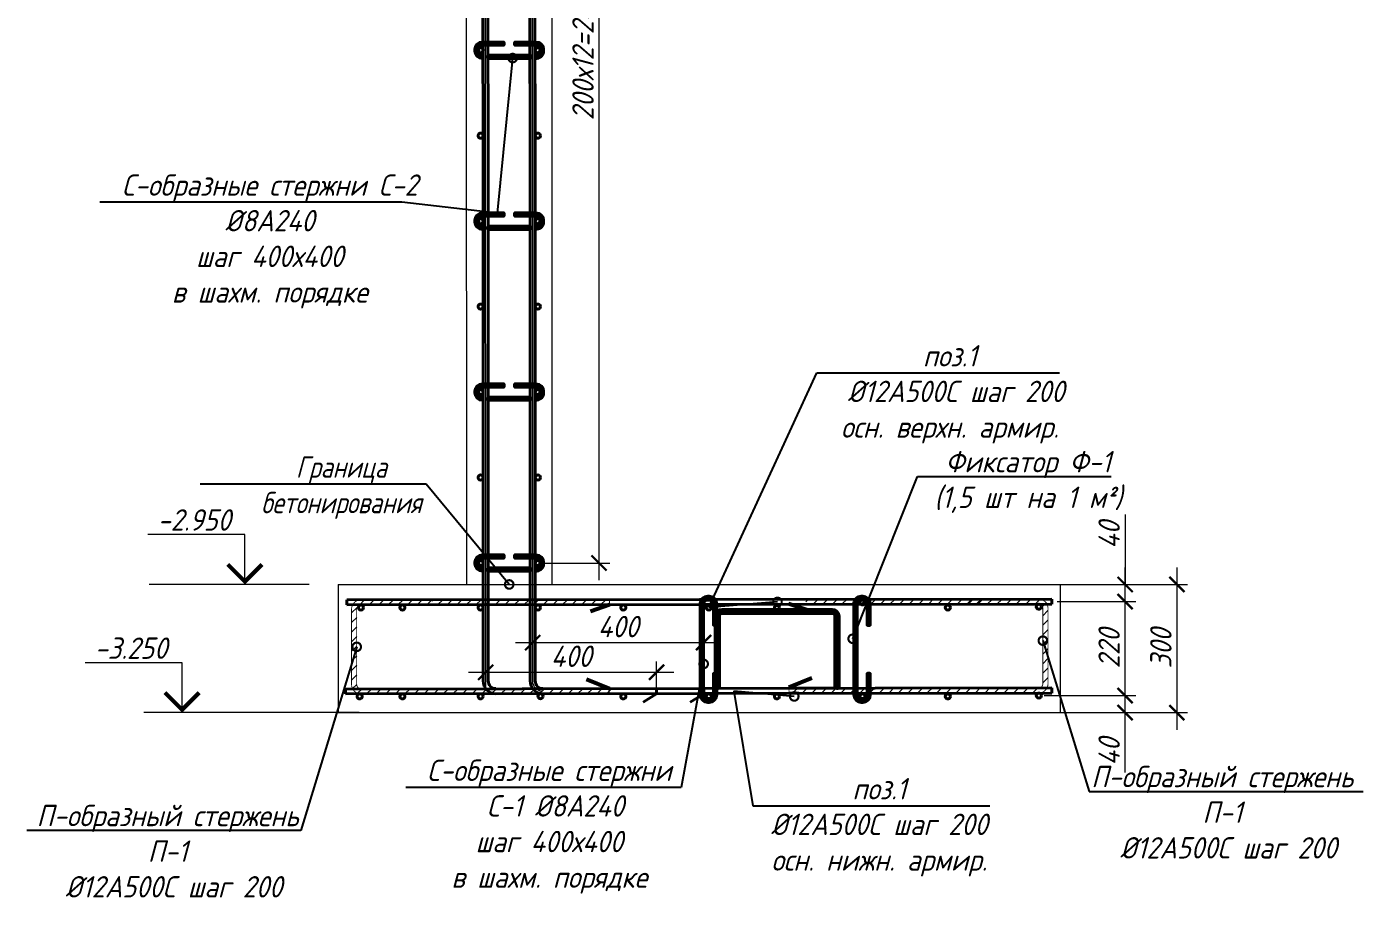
# Model space of a CAD drawing. Header units: millimetres. Extents: x 504091 to 2165846, y 135022 to 442887.
# Drawn here: x 1401848 to 1404975, y 226946 to 228999 of the extents above; entities that cross this region are included whole.
import ezdxf
from ezdxf import colors
from ezdxf.entities.mleader import LeaderData, LeaderLine
from ezdxf.math import Vec2, Vec3

# ---------------------------------------------------------------- set-up
doc = ezdxf.new("R2010")
doc.units = ezdxf.units.MM
doc.layers.get('Defpoints').update_dxf_attribs({"color": 255})
doc.layers.add('!Defpoints', color=255, linetype='Continuous', lineweight=5, plot=False)
for name, color, linetype, lineweight in [('Арматура 12', 26, 'Continuous', 50), ('К_Арматура 8', 134, 'Continuous', 50), ('КР_Арматура 12', 174, 'Continuous', 40), ('Монолит тонкий', 204, 'Continuous', 9), ('ОПАЛУБКА', 32, 'Continuous', 30), ('Размер', 7, 'Continuous', 13), ('размеры', 7, 'Continuous', 9), ('Размеры КР', 164, 'Continuous', 9)]:
    doc.layers.add(name, color=color, linetype=linetype, lineweight=lineweight)
doc.styles.add('GOST 2.304_new', font='isocpeur.ttf', dxfattribs={"width": 0.9, "oblique": 15})
doc.linetypes.add('зигзаг', pattern='A,0.00254,-5.08,[131,ltypeshp.shx,S=5.08,R=0,X=-5.08,Y=0],-10.16,[131,ltypeshp.shx,S=5.08,R=180,X=5.08,Y=0],-5.08', length=20.32254)
doc.dimstyles.new('SPDS 1_20', dxfattribs={"dimscale": 20, "dimtxt": 2.5, "dimasz": 1.77, "dimexe": 1.25, "dimexo": 0.625, "dimtad": 1, "dimdec": 0, "dimrnd": 0.001, "dimtxsty": 'GOST 2.304_new', "dimblk": 'ARCHTICK', "dimcen": 2.5, "dimdle": 2, "dimclrt": 256, "dimadec": 0, "dimazin": 2, "dimtfac": 0.75, "dimtdec": 0, "dimtmove": 1, "dimatfit": 3, "dimfxl": 0, "dimtolj": 1, "dimlwd": 9, "dimlwe": 9, "dimarcsym": 0})

# ---------------------------------------------------------------- blocks, each defined once
blk = doc.blocks.new('_DotSmall')
at = {"color": 0, "linetype": 'ByBlock', "lineweight": 35, "const_width": 0.5}
blk.add_lwpolyline([(-0.0625, 0, 1), (0.0625, 0, 1)], format="xyb", close=True, dxfattribs=at)
blk = doc.blocks.new('_ArchTick')
at = {"color": 0, "linetype": 'ByBlock', "const_width": 0.15}
blk.add_lwpolyline([(-0.5, -0.5), (0.5, 0.5)], dxfattribs=at)
blk = doc.blocks.new('*D3923')
at = {"layer": 'Defpoints', "color": 0, "lineweight": 20, "transparency": 16777216}
for p in [(1402921.6, 227487.2), (1403321.6, 227488.7), (1403321.6, 227435.1)]:
    blk.add_point(p, dxfattribs=at)
at = {"layer": 'Размеры КР', "color": 0, "lineweight": 9, "transparency": 16777216}
for p, q in [((1402921.6, 227499.7), (1402921.6, 227513.7)), ((1403321.6, 227447.6), (1403321.6, 227513.7)), ((1402881.6, 227488.7), (1403361.6, 227488.7))]:
    blk.add_line(p, q, dxfattribs=at)
at = {"layer": 'Размеры КР', "color": 0, "lineweight": 9, "transparency": 16777216, "xscale": 35.4, "yscale": 35.4, "zscale": 35.4, "rotation": 180}
blk.add_blockref('_ArchTick', (1402921.6, 227488.7), dxfattribs=at)
at = {"layer": 'Размеры КР', "color": 0, "lineweight": 9, "transparency": 16777216, "xscale": 35.4, "yscale": 35.4, "zscale": 35.4}
blk.add_blockref('_ArchTick', (1403321.6, 227488.7), dxfattribs=at)
at = {"layer": 'Размеры КР', "lineweight": 20, "transparency": 16777216, "insert": (1403121.6, 227526.2), "char_height": 50, "attachment_point": 5, "style": 'GOST 2.304_new'}
blk.add_mtext('\\A1;400', dxfattribs=at)
blk = doc.blocks.new('*D3924')
at = {"layer": 'Defpoints', "color": 0, "lineweight": 20, "transparency": 16777216}
for p in [(1403031.6, 227536.4), (1403431.6, 227558.1), (1403431.6, 227444.3)]:
    blk.add_point(p, dxfattribs=at)
at = {"layer": 'Размеры КР', "color": 0, "lineweight": 9, "transparency": 16777216}
for p, q in [((1403031.6, 227548.9), (1403031.6, 227583.1)), ((1403431.6, 227456.8), (1403431.6, 227583.1)), ((1402991.6, 227558.1), (1403471.6, 227558.1))]:
    blk.add_line(p, q, dxfattribs=at)
at = {"layer": 'Размеры КР', "color": 0, "lineweight": 9, "transparency": 16777216, "xscale": 35.4, "yscale": 35.4, "zscale": 35.4, "rotation": 180}
blk.add_blockref('_ArchTick', (1403031.6, 227558.1), dxfattribs=at)
at = {"layer": 'Размеры КР', "color": 0, "lineweight": 9, "transparency": 16777216, "xscale": 35.4, "yscale": 35.4, "zscale": 35.4}
blk.add_blockref('_ArchTick', (1403431.6, 227558.1), dxfattribs=at)
at = {"layer": 'Размеры КР', "lineweight": 20, "transparency": 16777216, "insert": (1403231.6, 227595.6), "char_height": 50, "attachment_point": 5, "style": 'GOST 2.304_new'}
blk.add_mtext('\\A1;400', dxfattribs=at)
blk = doc.blocks.new('A$C433aea4c')
at = {"layer": 'К_Арматура 8', "ltscale": 40}
for p, q in [((98.2, 40.5), (356.2, 40.5)), ((98.2, 32.5), (356.2, 32.5)), ((83.2, 25.5), (83.2, -139.5)), ((91.2, 25.5), (91.2, -139.5)), ((363.2, 25.5), (363.2, -139.5)), ((371.2, 25.5), (371.2, -139.5))]:
    blk.add_line(p, q, dxfattribs=at)
blk.add_circle((87.2, -139.5), 4, dxfattribs=at)
for centre, radius, start, end in [((98.2, 25.5), 15, 90, 180), ((98.2, 25.5), 7, 90, 180), ((356.2, 25.5), 15, 0, 90), ((356.2, 25.5), 7, 0, 90), ((367.2, -139.5), 4, 180, 0)]:
    blk.add_arc(centre, radius, start, end, dxfattribs=at)
blk = doc.blocks.new('*D3925')
at = {"layer": 'Defpoints', "color": 0, "lineweight": 20, "transparency": 16777216}
for p in [(1403043, 230144.3), (1403186.8, 230144.3), (1403043.6, 227744.3)]:
    blk.add_point(p, dxfattribs=at)
at = {"layer": 'Размеры КР', "color": 0, "lineweight": 9, "transparency": 16777216}
for p, q in [((1403186.8, 227704.3), (1403186.8, 230184.3)), ((1403055.5, 230144.3), (1403211.8, 230144.3)), ((1403056.1, 227744.3), (1403211.8, 227744.3))]:
    blk.add_line(p, q, dxfattribs=at)
at = {"layer": 'Размеры КР', "color": 0, "lineweight": 9, "transparency": 16777216, "xscale": 35.4, "yscale": 35.4, "zscale": 35.4}
for p, rotation in [((1403186.8, 230144.3), 90), ((1403186.8, 227744.3), 270)]:
    blk.add_blockref('_ArchTick', p, dxfattribs=dict(at, rotation=rotation))
at = {"layer": 'Размеры КР', "lineweight": 20, "transparency": 16777216, "insert": (1403149.3, 228944.3), "char_height": 50, "attachment_point": 5, "rotation": 90, "style": 'GOST 2.304_new'}
blk.add_mtext('\\A1;200х12=2400', dxfattribs=at)
blk = doc.blocks.new('*D3932')
at = {"layer": 'Defpoints', "color": 0, "lineweight": 20, "transparency": 16777216}
for p in [(1404216, 227434.1), (1404417.9, 227434.1), (1404264.1, 227394.2)]:
    blk.add_point(p, dxfattribs=at)
at = {"layer": 'Размеры КР', "color": 0, "lineweight": 9, "transparency": 16777216}
for p, q in [((1404417.9, 227354.2), (1404417.9, 227474.1)), ((1404228.5, 227434.1), (1404442.9, 227434.1)), ((1404276.6, 227394.2), (1404442.9, 227394.2)), ((1404417.9, 227254.1), (1404417.9, 227394.2))]:
    blk.add_line(p, q, dxfattribs=at)
at = {"layer": 'Размеры КР', "color": 0, "lineweight": 9, "transparency": 16777216, "xscale": 35.4, "yscale": 35.4, "zscale": 35.4}
for p, rotation in [((1404417.9, 227434.1), 90), ((1404417.9, 227394.2), 270)]:
    blk.add_blockref('_ArchTick', p, dxfattribs=dict(at, rotation=rotation))
at = {"layer": 'Размеры КР', "lineweight": 20, "transparency": 16777216, "insert": (1404380.4, 227302.5), "char_height": 50, "attachment_point": 5, "rotation": 90, "style": 'GOST 2.304_new'}
blk.add_mtext('\\A1;40', dxfattribs=at)
blk = doc.blocks.new('*D3933')
at = {"layer": 'Defpoints', "color": 0, "lineweight": 20, "transparency": 16777216}
for p in [(1404246, 227654.1), (1404417.9, 227654.1), (1404216, 227434.1)]:
    blk.add_point(p, dxfattribs=at)
at = {"layer": 'Размеры КР', "color": 0, "lineweight": 9, "transparency": 16777216}
for p, q in [((1404417.9, 227394.1), (1404417.9, 227694.1)), ((1404258.5, 227654.1), (1404442.9, 227654.1)), ((1404228.5, 227434.1), (1404442.9, 227434.1))]:
    blk.add_line(p, q, dxfattribs=at)
at = {"layer": 'Размеры КР', "color": 0, "lineweight": 9, "transparency": 16777216, "xscale": 35.4, "yscale": 35.4, "zscale": 35.4}
for p, rotation in [((1404417.9, 227654.1), 90), ((1404417.9, 227434.1), 270)]:
    blk.add_blockref('_ArchTick', p, dxfattribs=dict(at, rotation=rotation))
at = {"layer": 'Размеры КР', "lineweight": 20, "transparency": 16777216, "insert": (1404380.4, 227544.1), "char_height": 50, "attachment_point": 5, "rotation": 90, "style": 'GOST 2.304_new'}
blk.add_mtext('\\A1;220', dxfattribs=at)
blk = doc.blocks.new('*D3934')
at = {"layer": 'Defpoints', "color": 0, "lineweight": 20, "transparency": 16777216}
for p in [(1404246, 227694.2), (1404417.9, 227694.2), (1404246, 227654.1)]:
    blk.add_point(p, dxfattribs=at)
at = {"layer": 'Размеры КР', "color": 0, "lineweight": 9, "transparency": 16777216}
for p, q in [((1404417.9, 227858.1), (1404417.9, 227694.2)), ((1404417.9, 227614.1), (1404417.9, 227734.2)), ((1404258.5, 227694.2), (1404442.9, 227694.2)), ((1404258.5, 227654.1), (1404442.9, 227654.1))]:
    blk.add_line(p, q, dxfattribs=at)
at = {"layer": 'Размеры КР', "color": 0, "lineweight": 9, "transparency": 16777216, "xscale": 35.4, "yscale": 35.4, "zscale": 35.4}
for p, rotation in [((1404417.9, 227694.2), 90), ((1404417.9, 227654.1), 270)]:
    blk.add_blockref('_ArchTick', p, dxfattribs=dict(at, rotation=rotation))
at = {"layer": 'Размеры КР', "lineweight": 20, "transparency": 16777216, "insert": (1404380.4, 227809.6), "char_height": 50, "attachment_point": 5, "rotation": 90, "style": 'GOST 2.304_new'}
blk.add_mtext('\\A1;40', dxfattribs=at)
blk = doc.blocks.new('*D3935')
at = {"layer": 'Defpoints', "color": 0, "lineweight": 20, "transparency": 16777216}
for p in [(1404246, 227694.2), (1404246, 227394.2), (1404539, 227394.2)]:
    blk.add_point(p, dxfattribs=at)
at = {"layer": 'Размеры КР', "color": 0, "lineweight": 9, "transparency": 16777216}
for p, q in [((1404539, 227734.2), (1404539, 227354.2)), ((1404258.5, 227694.2), (1404564, 227694.2)), ((1404258.5, 227394.2), (1404564, 227394.2))]:
    blk.add_line(p, q, dxfattribs=at)
at = {"layer": 'Размеры КР', "color": 0, "lineweight": 9, "transparency": 16777216, "xscale": 35.4, "yscale": 35.4, "zscale": 35.4}
for p, rotation in [((1404539, 227694.2), 90), ((1404539, 227394.2), 270)]:
    blk.add_blockref('_ArchTick', p, dxfattribs=dict(at, rotation=rotation))
at = {"layer": 'Размеры КР', "lineweight": 20, "transparency": 16777216, "insert": (1404501.5, 227544.2), "char_height": 50, "attachment_point": 5, "rotation": 90, "style": 'GOST 2.304_new'}
blk.add_mtext('\\A1;300', dxfattribs=at)

msp = doc.modelspace()

# ---------------------------------------------------------------- hatches: boundary and pattern name
at = {"layer": 'Размер', "lineweight": 13, "transparency": 33554687}
h = msp.add_hatch(dxfattribs=at)
h.set_pattern_fill('ANSI31', color=256, scale=5)
h.set_pattern_definition([(45, (355648.216, 19693.42), (-11.22532015, 11.22532015), [])])
edge = h.paths.add_edge_path()
edge.add_line((1402801.0869, 227658.1698), (1402629.6225, 227658.1698))
edge.add_arc((1402629.6225, 227636.2698), 21.9, 450, 540)
edge.add_line((1402607.7225, 227636.2698), (1402607.7225, 227460.0698))
edge.add_arc((1402629.6225, 227460.0698), 21.9, 540, 630)
edge.add_line((1402629.6225, 227438.1698), (1403213.8246, 227438.1698))
edge.add_line((1403213.8246, 227438.1698), (1403213.8246, 227450.1698))
edge.add_line((1403213.8246, 227450.1698), (1402629.6225, 227450.1698))
edge.add_arc((1402629.6225, 227460.0698), 9.9, 180, 270, ccw=False)
edge.add_line((1402619.7225, 227460.0698), (1402619.7225, 227636.2698))
edge.add_arc((1402629.6225, 227636.2698), 9.9, 90, 180, ccw=False)
edge.add_line((1402629.6225, 227646.1698), (1402798.0094, 227646.1698))
edge.add_line((1402798.0094, 227646.1698), (1402801.0869, 227658.1698))
h = msp.add_hatch(dxfattribs=at)
h.set_pattern_fill('ANSI31', color=256, scale=5)
h.set_pattern_definition([(45, (355651.216, 19693.42), (-11.22532015, 11.22532015), [])])
edge = h.paths.add_edge_path()
edge.add_line((1402790.8841, 227646.1698), (1403211.6077, 227646.1698))
edge.add_line((1403211.6077, 227646.1698), (1403211.6077, 227658.1698))
edge.add_line((1403211.6077, 227658.1698), (1402797.1222, 227658.1698))
h = msp.add_hatch(dxfattribs=at)
h.set_pattern_fill('ANSI31', color=256, scale=5)
h.set_pattern_definition([(45, (355570.022, 19697.209), (-11.22532015, 11.22532015), [])])
edge = h.paths.add_edge_path()
edge.add_line((1404237.346, 227640.0584), (1404237.346, 227463.8584))
edge.add_arc((1404212.6766, 227465.0055), 24.6961, 276.4386726, 357.3376663, ccw=False)
edge.add_line((1404215.446, 227440.4652), (1403631.249, 227441.9583))
edge.add_line((1403631.249, 227441.9583), (1403631.2439, 227452.9584))
edge.add_line((1403631.2439, 227452.9584), (1404215.446, 227452.9584))
edge.add_arc((1404213.5147, 227464.6583), 11.8583, 279.3730654, 356.1319054)
edge.add_line((1404225.346, 227463.8584), (1404225.346, 227640.0584))
edge.add_arc((1404217.9934, 227641.1136), 7.4279, 351.8330302, 470.0749682)
edge.add_line((1404215.4438, 227648.0901), (1404047.0569, 227648.0901))
edge.add_line((1404047.0569, 227648.0901), (1404043.9816, 227660.0919))
edge.add_line((1404043.9816, 227660.0919), (1404215.446, 227660.0919))
edge.add_arc((1404218.3231, 227641.2501), 19.0602, -3.5846951, 98.6817586, ccw=False)
h = msp.add_hatch(dxfattribs=at)
h.set_pattern_fill('ANSI31', color=256, scale=5)
h.set_pattern_definition([(45, (355610.573, 19695.964), (-11.22532015, 11.22532015), [])])
edge = h.paths.add_edge_path()
edge.add_line((1404091.7352, 227648.7137), (1403671.0116, 227648.7137))
edge.add_line((1403671.0116, 227648.7137), (1403671.0311, 227659.4234))
edge.add_line((1403671.0311, 227659.4234), (1404085.4971, 227660.7137))

# ---------------------------------------------------------------- linework, layer by layer
at = {"layer": '!Defpoints', "lineweight": 15, "ltscale": 100}
msp.add_line((1402921.6309, 227448.3169), (1402920.7458, 230264.1565), dxfattribs=at)
msp.add_lwpolyline([(1403055.6309, 227444.3349, -0.414213562), (1403031.6309, 227468.3349), (1403030.7465, 230264.1565)], format="xyb", dxfattribs=at)
at = {"layer": 'Арматура 12', "lineweight": 53, "ltscale": 20}
for p, q in [((1403211.178, 227646.8215), (1403166.7897, 227631.0784)), ((1403630.4608, 227649.9584), (1403674.8491, 227634.8247)), ((1403210.9776, 227450.1088), (1403157.2682, 227471.5107)), ((1403210.9776, 227450.1088), (1403157.2682, 227471.5107)), ((1403631.2439, 227453.9584), (1403684.9533, 227475.3603))]:
    msp.add_line(p, q, dxfattribs=at)
for points in [[(1402915.6309, 228925.9267), (1402914.1309, 228925.9267, -0.414213562), (1402897.6309, 228942.4267), (1402897.6309, 228946.272, -0.414213562), (1402914.1309, 228962.772), (1402963.0607, 228962.772), (1402963.0607, 228956.772), (1402914.1309, 228956.772, 0.414213562), (1402903.6309, 228946.272), (1402903.6309, 228942.4267, 0.414213562), (1402914.1309, 228931.9267), (1402915.6309, 228931.9267)], [(1403037.6309, 228932.0323, 0.460305877), (1403049.6309, 228942.4267), (1403049.6309, 228946.272, 0.414213562), (1403039.1309, 228956.772), (1402990.2152, 228956.772), (1402990.2152, 228962.772), (1403039.1309, 228962.772, -0.414213562), (1403055.6309, 228946.272), (1403055.6309, 228942.4267, -0.441038441), (1403037.6309, 228925.9779, -0.242110317)], [(1402915.6309, 228525.9267), (1402914.1309, 228525.9267, -0.414213562), (1402897.6309, 228542.4267), (1402897.6309, 228546.272, -0.414213562), (1402914.1309, 228562.772), (1402963.0607, 228562.772), (1402963.0607, 228556.772), (1402914.1309, 228556.772, 0.414213562), (1402903.6309, 228546.272), (1402903.6309, 228542.4267, 0.414213562), (1402914.1309, 228531.9267), (1402915.6309, 228531.9267)], [(1403037.6309, 228532.0323, 0.460305877), (1403049.6309, 228542.4267), (1403049.6309, 228546.272, 0.414213562), (1403039.1309, 228556.772), (1402990.2152, 228556.772), (1402990.2152, 228562.772), (1403039.1309, 228562.772, -0.414213562), (1403055.6309, 228546.272), (1403055.6309, 228542.4267, -0.441038441), (1403037.6309, 228525.9779, -0.242110317)], [(1402915.6309, 228125.9267), (1402914.1309, 228125.9267, -0.414213562), (1402897.6309, 228142.4267), (1402897.6309, 228146.272, -0.414213562), (1402914.1309, 228162.772), (1402963.0607, 228162.772), (1402963.0607, 228156.772), (1402914.1309, 228156.772, 0.414213562), (1402903.6309, 228146.272), (1402903.6309, 228142.4267, 0.414213562), (1402914.1309, 228131.9267), (1402915.6309, 228131.9267)], [(1403037.6309, 228132.0323, 0.460305877), (1403049.6309, 228142.4267), (1403049.6309, 228146.272, 0.414213562), (1403039.1309, 228156.772), (1402990.2152, 228156.772), (1402990.2152, 228162.772), (1403039.1309, 228162.772, -0.414213562), (1403055.6309, 228146.272), (1403055.6309, 228142.4267, -0.441038441), (1403037.6309, 228125.9779, -0.242110317)], [(1402915.6309, 227725.9267), (1402914.1309, 227725.9267, -0.414213562), (1402897.6309, 227742.4267), (1402897.6309, 227746.272, -0.414213562), (1402914.1309, 227762.772), (1402963.0607, 227762.772), (1402963.0607, 227756.772), (1402914.1309, 227756.772, 0.414213562), (1402903.6309, 227746.272), (1402903.6309, 227742.4267, 0.414213562), (1402914.1309, 227731.9267), (1402915.6309, 227731.9267)], [(1403037.6309, 227732.0323, 0.460305877), (1403049.6309, 227742.4267), (1403049.6309, 227746.272, 0.414213562), (1403039.1309, 227756.772), (1402990.2152, 227756.772), (1402990.2152, 227762.772), (1403039.1309, 227762.772, -0.414213562), (1403055.6309, 227746.272), (1403055.6309, 227742.4267, -0.441038441), (1403037.6309, 227725.9779, -0.242110317)], [(1403430.4899, 227646.1088, -0.468919726), (1403440.9899, 227659.0127), (1403444.8352, 227659.0127, -0.414213562), (1403455.3352, 227648.5127), (1403455.3352, 227599.597), (1403461.3352, 227599.597), (1403461.3352, 227648.5127, 0.414213562), (1403444.8352, 227665.0127), (1403440.9899, 227665.0127, 0.450955437), (1403424.4899, 227646.1088, 0.242110317)], [(1403789.8475, 227646.1088, -0.468919726), (1403800.3475, 227659.0127), (1403804.1928, 227659.0127, -0.414213562), (1403814.6928, 227648.5127), (1403814.6928, 227599.597), (1403820.6928, 227599.597), (1403820.6928, 227648.5127, 0.414213562), (1403804.1928, 227665.0127), (1403800.3475, 227665.0127, 0.450955437), (1403783.8475, 227646.1088, 0.242110317)], [(1403424.4899, 227438.1088), (1403424.4899, 227436.3527, 0.414213562), (1403440.9899, 227419.8527), (1403444.8352, 227419.8527, 0.414213562), (1403461.3352, 227436.3527), (1403461.3352, 227485.2826), (1403455.3352, 227485.2826), (1403455.3352, 227436.3527, -0.414213562), (1403444.8352, 227425.8527), (1403440.9899, 227425.8527, -0.414213562), (1403430.4899, 227436.3527), (1403430.4899, 227438.1088)], [(1403783.8475, 227438.1088), (1403783.8475, 227436.3527, 0.414213562), (1403800.3475, 227419.8527), (1403804.1928, 227419.8527, 0.414213562), (1403820.6928, 227436.3527), (1403820.6928, 227485.2826), (1403814.6928, 227485.2826), (1403814.6928, 227436.3527, -0.414213562), (1403804.1928, 227425.8527), (1403800.3475, 227425.8527, -0.414213562), (1403789.8475, 227436.3527), (1403789.8475, 227438.1088)]]:
    msp.add_lwpolyline(points, format="xyb", dxfattribs=at)
for points in [[(1402927.6309, 228931.9267), (1403025.6309, 228931.9267), (1403025.6309, 228925.9267), (1402927.6309, 228925.9267)], [(1402927.6309, 228531.9267), (1403025.6309, 228531.9267), (1403025.6309, 228525.9267), (1402927.6309, 228525.9267)], [(1402927.6309, 228131.9267), (1403025.6309, 228131.9267), (1403025.6309, 228125.9267), (1402927.6309, 228125.9267)], [(1402927.6309, 227731.9267), (1403025.6309, 227731.9267), (1403025.6309, 227725.9267), (1402927.6309, 227725.9267)], [(1403430.4899, 227438.1088), (1403430.4899, 227646.1088), (1403424.4899, 227646.1088), (1403424.4899, 227438.1088)], [(1403789.8475, 227438.1088), (1403789.8475, 227646.1088), (1403783.8475, 227646.1088), (1403783.8475, 227438.1088)]]:
    msp.add_lwpolyline(points, close=True, dxfattribs=at)
at = {"layer": 'Арматура 12', "lineweight": 53, "ltscale": 20, "const_width": 2}
msp.add_lwpolyline([(1402801.0869, 227658.1698), (1402629.6225, 227658.1698, 0.414213562), (1402607.7225, 227636.2698), (1402607.7225, 227460.0698, 0.414213562), (1402629.6225, 227438.1698), (1403210.8246, 227438.1698), (1403210.8246, 227450.1698), (1402629.6225, 227450.1698, -0.414213562), (1402619.7225, 227460.0698), (1402619.7225, 227636.2698, -0.414213562), (1402629.6225, 227646.1698), (1403211.6077, 227646.1698)], format="xyb", dxfattribs=at)
for points in [[(1402794.8488, 227646.212), (1403211.178, 227646.8215), (1403211.1779, 227658.8215), (1402801.0869, 227658.212)], [(1402795.2785, 227646.1698), (1403211.6077, 227646.1698), (1403211.6077, 227658.1698), (1402801.5166, 227658.1698)]]:
    msp.add_lwpolyline(points, dxfattribs=at)
at = {"layer": 'Арматура 12', "lineweight": 53, "ltscale": 20}
msp.add_lwpolyline([(1403630.4802, 227660.6681, 2, 2, 0), (1404215.446, 227659.9584, 2, 2, -0.414213562), (1404237.346, 227638.0584, 2, 2, 0), (1404237.346, 227461.8584, 2, 2, -0.414213562), (1404215.446, 227439.9584, 2, 2, 0), (1403631.2439, 227441.9584, 2, 2, 0), (1403631.2439, 227453.9584, 2, 2, 0), (1404215.446, 227451.9584, 2, 2, 0.414213562), (1404225.346, 227461.8584, 2, 2, 0), (1404225.346, 227638.0584, 2, 2, 0.414213562), (1404215.446, 227647.9584, 2, 2, 0), (1403630.4608, 227649.9584, 0, 0, 0)], format="xyseb", close=True, dxfattribs=at)
at = {"layer": 'КР_Арматура 12', "ltscale": 12}
for p, q in [((1402596.6309, 227658.1088), (1404245.9884, 227660.0626)), ((1402596.6309, 227646.1088), (1402596.6309, 227658.1088)), ((1404245.9884, 227648.0626), (1404245.9884, 227660.0626)), ((1402596.6309, 227646.1088), (1404245.9884, 227648.0626)), ((1404245.9884, 227452.0459), (1402593.6309, 227449.3818)), ((1402593.6309, 227449.3818), (1402593.6309, 227437.8358)), ((1404245.9884, 227440.0563), (1402593.6309, 227437.8358)), ((1403321.6309, 227438.1462), (1403290.3496, 227419.0136)), ((1403321.6309, 227438.1088), (1403290.3496, 227418.9762)), ((1403431.6309, 227438.1462), (1403400.3496, 227419.0136)), ((1403431.6309, 227438.1088), (1403400.3496, 227418.9762)), ((1404245.9884, 227440.0563), (1404245.9884, 227452.0459))]:
    msp.add_line(p, q, dxfattribs=at)
for points in [[(1402914.7465, 230264.1565), (1402915.6309, 227468.3349, 0.414213562), (1402945.6309, 227438.3349)], [(1402945.6309, 227450.3349, -0.414213562), (1402927.6309, 227468.3349), (1402926.7465, 230264.1565)], [(1403024.7465, 230264.1565), (1403025.6309, 227468.3349, 0.414213562), (1403055.6309, 227438.3349)], [(1403055.6309, 227450.3349, -0.414213562), (1403037.6309, 227468.3349), (1403036.7465, 230264.1565)]]:
    msp.add_lwpolyline(points, format="xyb", dxfattribs=at)
for points in [[(1403321.6309, 227438.1462), (1403321.6309, 227450.1462)], [(1403321.6309, 227438.1088), (1403321.6309, 227450.1088)], [(1403431.6309, 227438.1462), (1403431.6309, 227450.1462)], [(1403431.6309, 227438.1088), (1403431.6309, 227450.1088)]]:
    msp.add_lwpolyline(points, dxfattribs=at)
for centre in [(1402909.6309, 228944.3493), (1403043.6309, 228944.3493), (1402909.6309, 228744.3493), (1403043.6309, 228744.3493), (1402909.6309, 228544.3493), (1403043.6309, 228544.3493), (1402909.6309, 228344.3493), (1403043.6309, 228344.3493), (1402909.6309, 228144.3493), (1403043.6309, 228144.3493), (1402909.6309, 227944.3493), (1403043.6309, 227944.3493), (1402909.6309, 227744.3493), (1403043.6309, 227744.3493), (1403802.9884, 227652.1088), (1402629.6309, 227640.1088), (1402726.6309, 227640.1088), (1402909.5733, 227640.0894), (1403043.6309, 227640.1088), (1403243.6309, 227640.1088), (1403443.6309, 227640.1088), (1403602.9884, 227640.1088), (1404002.9884, 227640.1088), (1404215.9884, 227642.1088), (1402626.6309, 227432.1088), (1402726.6309, 227432.1088), (1402909.5887, 227432.3722), (1403049.7925, 227432.7593), (1403243.6309, 227432.1088), (1403443.6309, 227432.1088), (1403602.9884, 227432.1088), (1403802.9884, 227432.1088), (1404002.9884, 227432.1088), (1404215.9884, 227434.1088)]:
    msp.add_circle(centre, 6, dxfattribs=at)
at = {"layer": 'Монолит тонкий', "lineweight": 15, "ltscale": 100}
for p, q in [((1402875.5211, 230284.1565), (1402876.6309, 227694.1565)), ((1403075.5211, 230284.1565), (1403076.6309, 227694.1565)), ((1402576.6309, 227694.1565), (1402876.6309, 227694.1565)), ((1402576.6309, 227694.1565), (1402576.6309, 227394.1565)), ((1403076.6309, 227694.1565), (1404265.9884, 227694.1565)), ((1404265.9884, 227694.1565), (1404265.9884, 227394.1565)), ((1402576.6309, 227394.1565), (1404265.9884, 227394.1565))]:
    msp.add_line(p, q, dxfattribs=at)
at = {"layer": 'размеры', "ltscale": 50}
for points in [[(1402358.1359, 227694.1565), (1402358.1359, 227811.0779), (1402131.2873, 227811.0779)], [(1402211.0668, 227394.1565), (1402211.0668, 227511.0779), (1401984.2181, 227511.0779)]]:
    msp.add_lwpolyline(points, dxfattribs=at)
at = {"layer": 'размеры', "ltscale": 50, "const_width": 9.6}
for points in [[(1402398.1359, 227740.9447), (1402358.1359, 227700.9447), (1402318.1359, 227740.9447)], [(1402251.0668, 227440.9447), (1402211.0668, 227400.9447), (1402171.0668, 227440.9447)]]:
    msp.add_lwpolyline(points, dxfattribs=at)
at = {"layer": 'Размеры КР', "lineweight": 20}
for p, q in [((1402508.7593, 227694.1565), (1402134.1783, 227694.1565)), ((1402625.4911, 227394.1565), (1402121.8026, 227394.1565))]:
    msp.add_line(p, q, dxfattribs=at)
at = {"layer": 'Размеры КР', "linetype": 'зигзаг', "lineweight": 20}
msp.add_line((1402876.6309, 227694.1565), (1403076.6309, 227694.1565), dxfattribs=at)

# ---------------------------------------------------------------- block references
at = {"layer": 'ОПАЛУБКА', "ltscale": 50, "xscale": -1}
msp.add_blockref('A$C433aea4c', (1403830.856, 227594.364), dxfattribs=at)

# ---------------------------------------------------------------- texts
at = {"layer": 'размеры', "ltscale": 50, "style": 'GOST 2.304_new', "oblique": 15, "width": 0.9}
for s, p in [('-2.950', (1402153.5689, 227820.0672)), ('-3.250', (1402006.4998, 227520.0672))]:
    msp.add_text(s, height=50, dxfattribs=at).set_placement(p)

# ---------------------------------------------------------------- dimensions: what is measured, and where the dimension line sits
at = {"layer": 'Размеры КР', "lineweight": 20}
dim = msp.add_linear_dim(base=(1403186.8074, 230144.3493), p1=(1403043.6309, 227744.3493), p2=(1403042.9599, 230144.3493), angle=90, text='200х12=<>', dimstyle='SPDS 1_20', dxfattribs=at)
dim.commit()
dim.dimension.update_dxf_attribs({"geometry": '*D3925', "text_midpoint": (1403149.3074, 228944.3493)})
for base, p1, p2, picture, middle in [((1404417.9385, 227694.1565), (1404245.9884, 227654.0626), (1404245.9884, 227694.1565), '*D3934', (1404426.6829, 227809.6425)), ((1404417.9385, 227434.1088), (1404264.0625, 227394.1565), (1404215.9884, 227434.1088), '*D3932', (1404427.7591, 227302.5368))]:
    dim = msp.add_linear_dim(base=base, p1=p1, p2=p2, angle=90, dimstyle='SPDS 1_20', dxfattribs=at)
    dim.commit()
    dim.dimension.update_dxf_attribs({"geometry": picture, "text_midpoint": middle, "dimtype": 160})
for base, p1, p2, picture, middle in [((1404539.015, 227394.1565), (1404245.9884, 227694.1565), (1404245.9884, 227394.1565), '*D3935', (1404501.515, 227544.1565)), ((1404417.9385, 227654.0626), (1404215.9884, 227434.1088), (1404245.9884, 227654.0626), '*D3933', (1404380.4385, 227544.0857))]:
    dim = msp.add_linear_dim(base=base, p1=p1, p2=p2, angle=90, dimstyle='SPDS 1_20', dxfattribs=at)
    dim.commit()
    dim.dimension.update_dxf_attribs({"geometry": picture, "text_midpoint": middle})
for base, p1, p2, picture, middle in [((1403431.6309, 227558.0768), (1403031.6309, 227536.4352), (1403431.6309, 227444.3017), '*D3924', (1403231.6309, 227595.5768)), ((1403321.6309, 227488.7065), (1402921.6309, 227487.1523), (1403321.6309, 227435.1141), '*D3923', (1403121.6309, 227526.2065))]:
    dim = msp.add_linear_dim(base=base, p1=p1, p2=p2, dimstyle='SPDS 1_20', dxfattribs=at)
    dim.commit()
    dim.dimension.update_dxf_attribs({"geometry": picture, "text_midpoint": middle})

# ---------------------------------------------------------------- leaders
at = {"layer": 'Размер', "ltscale": 20}
ml = msp.add_multileader_mtext('Standard', dxfattribs=at)
ml.set_content('\\A1;С-образные стержни С-2 %%C8А240\\Pшаг 400х400\\Pв шахм. порядке ', color=256, style='GOST 2.304_new')
ml.set_leader_properties()
ml.set_arrow_properties(name='DOTSMALL')
ml.build(insert=Vec2(0, 0))
ml.multileader.update_dxf_attribs({"text_left_attachment_type": 6, "text_right_attachment_type": 6, "arrow_head_size": 40})
ctx = ml.context
ctx.base_point, ctx.char_height, ctx.arrow_head_size, ctx.landing_gap_size, ctx.plane_origin = Vec3(1402115.3044, 228588.7607), 50, 40, 0, Vec3(1406096.6177, 258729.3618)
ctx.left_attachment, ctx.right_attachment, ctx.text_align_type = 6, 6, 1
notes = []
notes.append((ctx, [(1, (1, 1, 0), (1402725.189, 228588.7607), (-1, 0), 8, [(0, [(1402984.658, 228925.9267), (1402948.4906, 228562.772)], 0, [])])]))
ctx.mtext.insert, ctx.mtext.width, ctx.mtext.alignment, ctx.mtext.flow_direction = Vec3(1402416.2467, 228653.7607), 691.770084, 2, 5
ml = msp.add_multileader_mtext('Standard', dxfattribs=at)
ml.set_content('\\A1;поз.1\\P %%C12А500С шаг 200\\Pосн. верхн. армир.', color=256, style='GOST 2.304_new')
ml.set_leader_properties()
ml.set_arrow_properties(name='DOTSMALL')
ml.build(insert=Vec2(0, 0))
ml.multileader.update_dxf_attribs({"text_left_attachment_type": 6, "text_right_attachment_type": 6, "arrow_head_size": 40})
ctx = ml.context
ctx.base_point, ctx.char_height, ctx.arrow_head_size, ctx.landing_gap_size, ctx.plane_origin = Vec3(1403704.2487, 228189.3085), 50, 40, 0, Vec3(1406540.4667, 257337.7718)
ctx.left_attachment, ctx.right_attachment, ctx.text_align_type = 6, 6, 1
notes.append((ctx, [(0, (1, 1, 0), (1403696.2487, 228189.3085), (1, 0), 8, [(1, [(1403604.3917, 227653.2602), (1403443.6309, 227640.1088)], 0, [])])]))
ctx.mtext.insert, ctx.mtext.width, ctx.mtext.alignment, ctx.mtext.flow_direction = Vec3(1404007.7423, 228254.3085), 896.133701, 2, 5
ml = msp.add_multileader_mtext('Standard', dxfattribs=at)
ml.set_content('\\A1;Фиксатор Ф-1 \\P(1,5 шт на 1 м²)', color=256, style='GOST 2.304_new')
ml.set_leader_properties()
ml.set_arrow_properties(name='DOTSMALL')
ml.build(insert=Vec2(0, 0))
ml.multileader.update_dxf_attribs({"text_left_attachment_type": 6, "text_right_attachment_type": 6, "arrow_head_size": 40})
ctx = ml.context
ctx.base_point, ctx.char_height, ctx.arrow_head_size, ctx.landing_gap_size, ctx.plane_origin = Vec3(1403940.042, 227946.5002), 50, 40, 0, Vec3(1404065.9439, 256475.8733)
ctx.left_attachment, ctx.right_attachment, ctx.text_align_type = 6, 6, 1
notes.append((ctx, [(0, (1, 1, 0), (1403932.042, 227946.5002), (1, 0), 8, [(1, [(1403780.2915, 227567.0393)], 0, [])])]))
ctx.mtext.insert, ctx.mtext.width, ctx.mtext.alignment, ctx.mtext.flow_direction = Vec3(1404190.901, 228006.5002), 543.43425, 2, 5
ml = msp.add_multileader_mtext('Standard', dxfattribs=at)
ml.set_content('\\A1;{\\W0.8;Граница бетонирования}', color=256, style='GOST 2.304_new')
ml.set_leader_properties()
ml.set_arrow_properties(name='DOTSMALL')
ml.build(insert=Vec2(0, 0))
ml.multileader.update_dxf_attribs({"text_left_attachment_type": 6, "text_right_attachment_type": 6, "arrow_head_size": 40})
ctx = ml.context
ctx.base_point, ctx.char_height, ctx.arrow_head_size, ctx.landing_gap_size, ctx.plane_origin = Vec3(1402393.0458, 227929.0871), 50, 40, 0, Vec3(1379860.8615, 373174.0065)
ctx.left_attachment, ctx.right_attachment, ctx.text_align_type = 6, 6, 1
notes.append((ctx, [(0, (1, 1, 0), (1402782.4433, 227929.0871), (-1, 0), 8, [(0, [(1402976.6309, 227694.1565)], 0, [])])]))
ctx.mtext.insert, ctx.mtext.rotation, ctx.mtext.width, ctx.mtext.alignment, ctx.mtext.flow_direction = Vec3(1402583.7445, 227994.0871), 6.283185307, 516.080406, 2, 5
ml = msp.add_multileader_mtext('Standard', dxfattribs=at)
ml.set_content('\\A1;П-образный стержень П-1\\P %%C12А500С шаг 200', color=256, style='GOST 2.304_new')
ml.set_leader_properties()
ml.set_arrow_properties(name='DOTSMALL')
ml.build(insert=Vec2(0, 0))
ml.multileader.update_dxf_attribs({"text_left_attachment_type": 6, "text_right_attachment_type": 6, "arrow_head_size": 40})
ctx = ml.context
ctx.base_point, ctx.char_height, ctx.arrow_head_size, ctx.landing_gap_size, ctx.plane_origin = Vec3(1401873.896, 227118.361), 50, 40, 0, Vec3(1404269.5698, 257151.0606)
ctx.left_attachment, ctx.right_attachment, ctx.text_align_type = 6, 6, 1
notes.append((ctx, [(1, (1, 1, 0), (1402488.8833, 227118.361), (-1, 0), 8, [(1, [(1402619.7225, 227548.1698)], 0, [])])]))
ctx.mtext.insert, ctx.mtext.width, ctx.mtext.alignment, ctx.mtext.flow_direction = Vec3(1402177.3896, 227178.361), 627.027399, 2, 5
ml = msp.add_multileader_mtext('Standard', dxfattribs=at)
ml.set_content('\\A1;П-образный стержень П-1\\P %%C12А500С шаг 200', color=256, style='GOST 2.304_new')
ml.set_leader_properties()
ml.set_arrow_properties(name='DOTSMALL')
ml.build(insert=Vec2(0, 0))
ml.multileader.update_dxf_attribs({"text_left_attachment_type": 6, "text_right_attachment_type": 6, "arrow_head_size": 40})
ctx = ml.context
ctx.base_point, ctx.char_height, ctx.arrow_head_size, ctx.landing_gap_size, ctx.plane_origin = Vec3(1404341.8093, 227209.5483), 50, 40, 0, Vec3(1406700.3971, 257283.043)
ctx.left_attachment, ctx.right_attachment, ctx.text_align_type = 6, 6, 1
notes.append((ctx, [(0, (1, 1, 0), (1404333.8093, 227209.5483), (1, 0), 8, [(1, [(1404225.346, 227562.6339)], 0, [])])]))
ctx.mtext.insert, ctx.mtext.width, ctx.mtext.alignment, ctx.mtext.flow_direction = Vec3(1404645.3029, 227269.5483), 627.027399, 2, 5
ml = msp.add_multileader_mtext('Standard', dxfattribs=at)
ml.set_content('\\A1;С-образные стержни\\P С-1 %%C8А240\\Pшаг 400х400\\Pв шахм. порядке ', color=256, style='GOST 2.304_new')
ml.set_leader_properties()
ml.set_arrow_properties(name='DOTSMALL')
ml.build(insert=Vec2(0, 0))
ml.multileader.update_dxf_attribs({"text_left_attachment_type": 6, "text_right_attachment_type": 6, "arrow_head_size": 40})
ctx = ml.context
ctx.base_point, ctx.char_height, ctx.arrow_head_size, ctx.landing_gap_size, ctx.plane_origin = Vec3(1402769.3618, 227219.2699), 50, 40, 0, Vec3(1406415.5381, 257365.9379)
ctx.left_attachment, ctx.right_attachment, ctx.text_align_type = 6, 6, 1
notes.append((ctx, [(1, (1, 1, 0), (1403379.2465, 227219.2699), (-1, 0), 8, [(1, [(1403431.6309, 227508.2684)], 0, [])])]))
ctx.mtext.insert, ctx.mtext.width, ctx.mtext.alignment, ctx.mtext.flow_direction = Vec3(1403070.3041, 227284.2699), 896.133701, 2, 5
ml = msp.add_multileader_mtext('Standard', dxfattribs=at)
ml.set_content('\\A1;поз.1\\P%%C12А500С шаг 200\\Pосн. нижн. армир.', color=256, style='GOST 2.304_new')
ml.set_leader_properties()
ml.set_arrow_properties(name='DOTSMALL')
ml.build(insert=Vec2(0, 0))
ml.multileader.update_dxf_attribs({"text_left_attachment_type": 6, "text_right_attachment_type": 6, "arrow_head_size": 40})
ctx = ml.context
ctx.base_point, ctx.char_height, ctx.arrow_head_size, ctx.landing_gap_size, ctx.plane_origin = Vec3(1403554.8761, 227176.1055), 50, 40, 0, Vec3(1405349.5352, 256292.2703)
ctx.left_attachment, ctx.right_attachment, ctx.text_align_type = 6, 6, 1
notes.append((ctx, [(0, (1, 1, 0), (1403546.8761, 227176.1055), (1, 0), 8, [(0, [(1403643.6309, 227432.1088), (1403502.5757, 227444.2055)], 0, [])])]))
ctx.mtext.insert, ctx.mtext.width, ctx.mtext.alignment, ctx.mtext.flow_direction = Vec3(1403842.6197, 227241.1055), 821.237763, 2, 5
for ctx, leaders in notes:
    for number, flags, end, landing, length, lines in leaders:
        leader = LeaderData()
        leader.index, (leader.has_last_leader_line, leader.has_dogleg_vector, leader.attachment_direction) = number, flags
        leader.last_leader_point, leader.dogleg_vector, leader.dogleg_length = Vec3(end), Vec3(landing), length
        for number, points, colour, breaks in lines:
            line = LeaderLine()
            line.index, line.vertices, line.color, line.breaks = number, Vec3.list(points), colors.encode_raw_color(colour), breaks
            leader.lines.append(line)
        ctx.leaders.append(leader)

doc.saveas('drawing.dxf')
